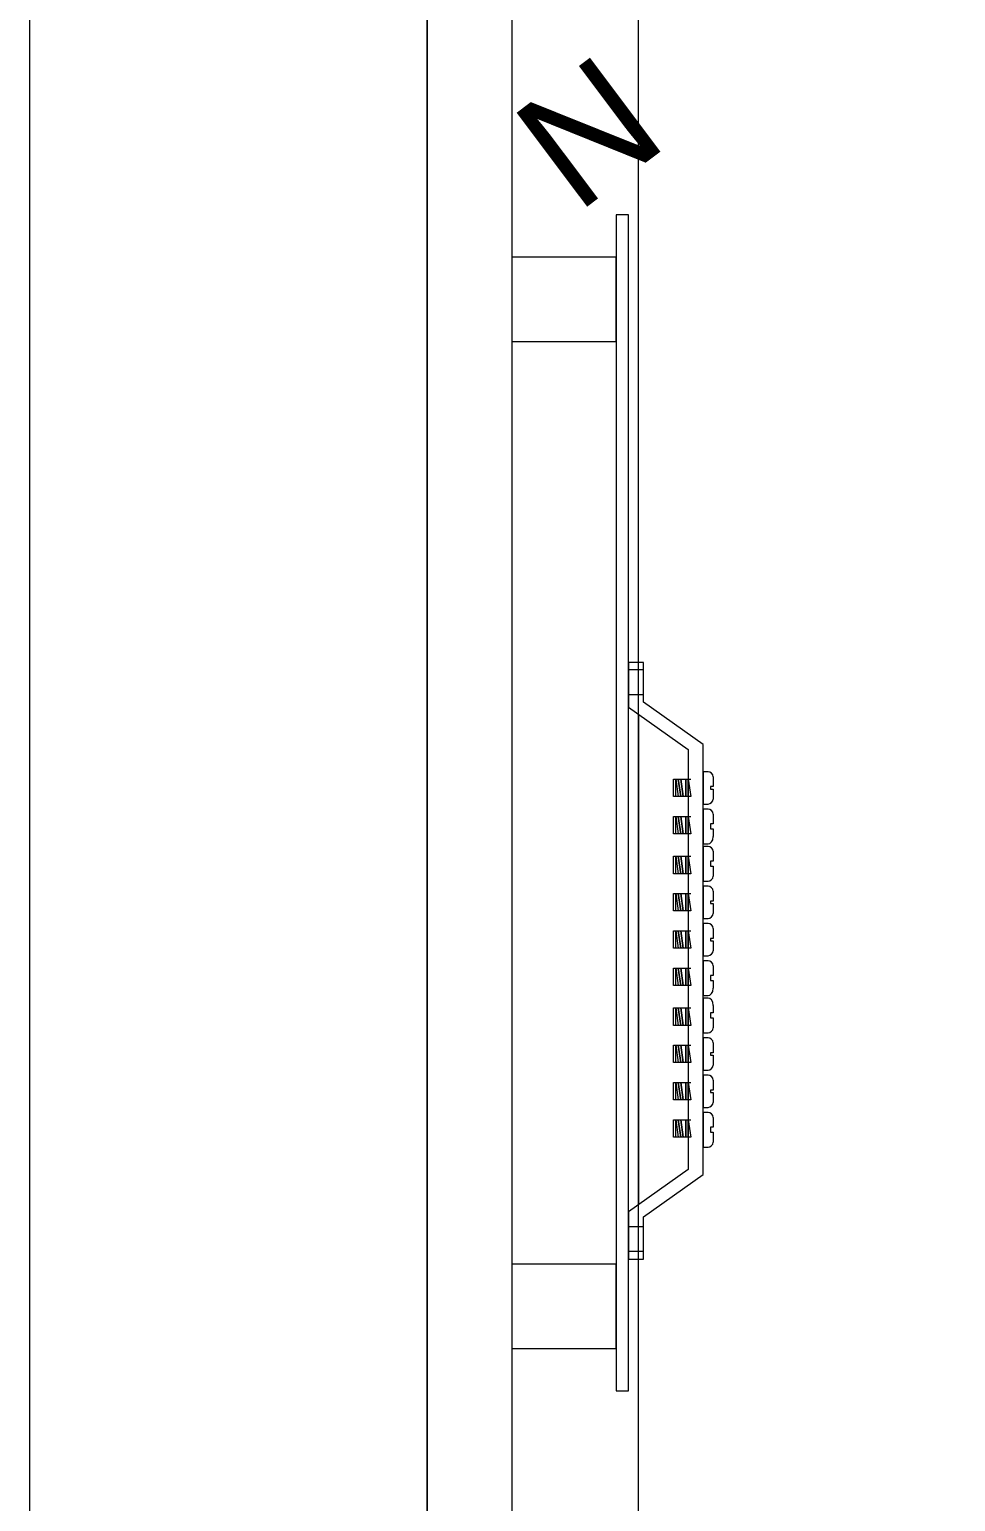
# Model space of a CAD drawing. Header units: millimetres. Extents: x 1004 to 59588, y 686 to 38112.
# Drawn here: x 17148.9 to 17368.1, y 11833.2 to 12181.5 of the extents above; entities that cross this region are included whole.
import ezdxf

# ---------------------------------------------------------------- set-up
doc = ezdxf.new("R2010")
doc.units = ezdxf.units.MM
doc.layers.add('PDF4_Geometry', color=7, linetype='Continuous')
doc.layers.add('PDF4_Text', color=7, linetype='Continuous')
doc.styles.add('PDF Arial', font='arial.ttf')

msp = doc.modelspace()

# ---------------------------------------------------------------- linework, layer by layer
at = {"layer": 'PDF4_Geometry', "lineweight": 0}
for points in [[(17243.05, 11239.42), (18087.16, 11239.42), (18087.16, 11339.42), (18087.16, 13234.71), (17243.05, 13234.71), (17243.05, 11339.42), (17243.05, 13234.71), (18087.16, 13234.71), (18087.16, 11339.42), (17243.05, 11339.42), (18087.16, 11339.42), (17243.05, 11339.42), (17243.05, 11239.42), (17243.05, 11339.42)], [(17294.22, 12030.01), (17290.69, 12030.01)], [(17294.22, 12024.12), (17290.69, 12024.12)], [(17293.05, 12019.42), (17293.05, 11903.54)], [(17309.52, 12005.89), (17308.34, 12005.89), (17308.34, 11998.24), (17309.52, 11998.24)], [(17309.52, 12005.89), (17309.52, 12005.89)], [(17310.69, 12004.71), (17310.69, 12002.36), (17310.11, 12002.36), (17310.11, 12001.77), (17310.69, 12001.77), (17310.69, 11999.42)], [(17304.81, 12000.01), (17304.81, 12004.12), (17305.4, 12000.01), (17301.28, 12000.01), (17301.28, 12004.12), (17305.4, 12004.12)], [(17301.87, 12000.01), (17301.87, 12004.12), (17302.46, 12000.01)], [(17304.81, 11991.18), (17304.81, 11995.3), (17305.4, 11991.18), (17301.28, 11991.18), (17301.28, 11995.3), (17305.4, 11995.3)], [(17301.87, 11991.18), (17301.87, 11995.3), (17302.46, 11991.18)], [(17309.52, 11997.07), (17308.34, 11997.07), (17308.34, 11988.83), (17309.52, 11988.83)], [(17309.52, 11997.07), (17309.52, 11997.07)], [(17310.69, 11995.89), (17310.69, 11993.54), (17310.11, 11993.54), (17310.11, 11992.36), (17310.69, 11992.36), (17310.69, 11990.59)], [(17309.52, 11988.24), (17308.34, 11988.24), (17308.34, 11980.01), (17309.52, 11980.01)], [(17309.52, 11988.24), (17309.52, 11988.24)], [(17310.69, 11987.07), (17310.69, 11984.71), (17310.11, 11984.71), (17310.11, 11983.54), (17310.69, 11983.54), (17310.69, 11981.18)], [(17304.81, 11981.77), (17304.81, 11985.89), (17305.4, 11981.77), (17301.28, 11981.77), (17301.28, 11985.89), (17305.4, 11985.89)], [(17301.87, 11981.77), (17301.87, 11985.89), (17302.46, 11981.77)], [(17304.81, 11972.95), (17304.81, 11977.07), (17305.4, 11972.95), (17301.28, 11972.95), (17301.28, 11977.07), (17305.4, 11977.07)], [(17301.87, 11972.95), (17301.87, 11977.07), (17302.46, 11972.95)], [(17309.52, 11978.83), (17308.34, 11978.83), (17308.34, 11971.18), (17309.52, 11971.18)], [(17309.52, 11978.83), (17309.52, 11978.83)], [(17310.69, 11977.65), (17310.69, 11975.3), (17310.11, 11975.3), (17310.11, 11974.71), (17310.69, 11974.71), (17310.69, 11972.36)], [(17309.52, 11970.01), (17308.34, 11970.01), (17308.34, 11962.36), (17309.52, 11962.36)], [(17309.52, 11970.01), (17309.52, 11970.01)], [(17304.81, 11964.12), (17304.81, 11968.24), (17305.4, 11964.12), (17301.28, 11964.12), (17301.28, 11968.24), (17305.4, 11968.24)], [(17301.87, 11964.12), (17301.87, 11968.24), (17302.46, 11964.12)], [(17310.69, 11968.83), (17310.69, 11966.48), (17310.11, 11966.48), (17310.11, 11965.89), (17310.69, 11965.89), (17310.69, 11963.54)], [(17304.81, 11955.3), (17304.81, 11959.42), (17305.4, 11955.3), (17301.28, 11955.3), (17301.28, 11959.42), (17305.4, 11959.42)], [(17301.87, 11955.3), (17301.87, 11959.42), (17302.46, 11955.3)], [(17309.52, 11961.18), (17308.34, 11961.18), (17308.34, 11952.95), (17309.52, 11952.95)], [(17309.52, 11961.18), (17309.52, 11961.18)], [(17310.69, 11960.01), (17310.69, 11957.65), (17310.11, 11957.65), (17310.11, 11956.48), (17310.69, 11956.48), (17310.69, 11954.71)], [(17309.52, 11952.36), (17308.34, 11952.36), (17308.34, 11944.12), (17309.52, 11944.12)], [(17309.52, 11952.36), (17309.52, 11952.36)], [(17304.81, 11945.89), (17304.81, 11950.01), (17305.4, 11945.89), (17301.28, 11945.89), (17301.28, 11950.01), (17305.4, 11950.01)], [(17301.87, 11945.89), (17301.87, 11950.01), (17302.46, 11945.89)], [(17310.69, 11950.59), (17310.69, 11948.83), (17310.11, 11948.83), (17310.11, 11947.65), (17310.69, 11947.65), (17310.69, 11945.3)], [(17309.52, 11942.95), (17308.34, 11942.95), (17308.34, 11935.3), (17309.52, 11935.3)], [(17309.52, 11942.95), (17309.52, 11942.95)], [(17310.69, 11941.77), (17310.69, 11939.42), (17310.11, 11939.42), (17310.11, 11938.83), (17310.69, 11938.83), (17310.69, 11936.48)], [(17304.81, 11937.07), (17304.81, 11941.18), (17305.4, 11937.07), (17301.28, 11937.07), (17301.28, 11941.18), (17305.4, 11941.18)], [(17301.87, 11937.07), (17301.87, 11941.18), (17302.46, 11937.07)], [(17304.81, 11928.24), (17304.81, 11932.36), (17305.4, 11928.24), (17301.28, 11928.24), (17301.28, 11932.36), (17305.4, 11932.36)], [(17301.87, 11928.24), (17301.87, 11932.36), (17302.46, 11928.24)], [(17309.52, 11934.12), (17308.34, 11934.12), (17308.34, 11926.48), (17309.52, 11926.48)], [(17309.52, 11934.12), (17309.52, 11934.12)], [(17310.69, 11932.95), (17310.69, 11930.59), (17310.11, 11930.59), (17310.11, 11930.01), (17310.69, 11930.01), (17310.69, 11927.65)], [(17309.52, 11925.3), (17308.34, 11925.3), (17308.34, 11917.07), (17309.52, 11917.07)], [(17309.52, 11925.3), (17309.52, 11925.3)], [(17310.69, 11924.12), (17310.69, 11921.77), (17310.11, 11921.77), (17310.11, 11920.59), (17310.69, 11920.59), (17310.69, 11918.24)], [(17304.81, 11919.42), (17304.81, 11923.54), (17305.4, 11919.42), (17301.28, 11919.42), (17301.28, 11923.54), (17305.4, 11923.54)], [(17301.87, 11919.42), (17301.87, 11923.54), (17302.46, 11919.42)], [(17294.22, 11898.24), (17290.69, 11898.24)], [(17294.22, 11892.36), (17290.69, 11892.36)]]:
    msp.add_lwpolyline(points, dxfattribs=at)
for points in [[(17263.05, 11359.42), (18067.16, 11359.42), (18067.16, 13215.3), (17263.05, 13215.3)], [(18031.28, 13182.95), (18031.28, 11387.07), (17293.05, 11387.07), (17293.05, 13182.95)], [(17290.69, 12031.77), (17290.69, 12021.18), (17304.81, 12011.18), (17304.81, 11911.77), (17290.69, 11901.77), (17290.69, 11890.59), (17294.22, 11890.59), (17294.22, 11900.59), (17308.34, 11910.59), (17308.34, 12012.36), (17294.22, 12022.36), (17294.22, 12031.77)], [(17303.05, 12000.01), (17302.46, 12004.12)], [(17303.63, 12000.01), (17303.05, 12004.12)], [(17304.22, 12000.01), (17304.22, 12004.12)], [(17303.05, 11991.18), (17302.46, 11995.3)], [(17303.63, 11991.18), (17303.05, 11995.3)], [(17304.22, 11991.18), (17304.22, 11995.3)], [(17303.05, 11981.77), (17302.46, 11985.89)], [(17303.63, 11981.77), (17303.05, 11985.89)], [(17304.22, 11981.77), (17304.22, 11985.89)], [(17303.05, 11972.95), (17302.46, 11977.07)], [(17303.63, 11972.95), (17303.05, 11977.07)], [(17304.22, 11972.95), (17304.22, 11977.07)], [(17303.05, 11964.12), (17302.46, 11968.24)], [(17303.63, 11964.12), (17303.05, 11968.24)], [(17304.22, 11964.12), (17304.22, 11968.24)], [(17303.05, 11955.3), (17302.46, 11959.42)], [(17303.63, 11955.3), (17303.05, 11959.42)], [(17304.22, 11955.3), (17304.22, 11959.42)], [(17303.05, 11945.89), (17302.46, 11950.01)], [(17303.63, 11945.89), (17303.05, 11950.01)], [(17304.22, 11945.89), (17304.22, 11950.01)], [(17303.05, 11937.07), (17302.46, 11941.18)], [(17303.63, 11937.07), (17303.05, 11941.18)], [(17304.22, 11937.07), (17304.22, 11941.18)], [(17303.05, 11928.24), (17302.46, 11932.36)], [(17303.63, 11928.24), (17303.05, 11932.36)], [(17304.22, 11928.24), (17304.22, 11932.36)], [(17303.05, 11919.42), (17302.46, 11923.54)], [(17303.63, 11919.42), (17303.05, 11923.54)], [(17304.22, 11919.42), (17304.22, 11923.54)]]:
    msp.add_lwpolyline(points, close=True, dxfattribs=at)
at = {"layer": 'PDF4_Geometry', "lineweight": 18}
msp.add_lwpolyline([(17148.93, 13162.95), (17148.93, 11407.07)], dxfattribs=at)
for points in [[(17290.69, 11859.42), (17290.69, 11955.89), (17290.69, 11958.83), (17290.69, 12137.65), (17287.75, 12137.65), (17287.75, 11859.42)], [(17287.75, 12127.65), (17263.05, 12127.65), (17263.05, 12107.65), (17287.75, 12107.65)], [(17287.75, 11869.42), (17287.75, 11889.42), (17263.05, 11889.42), (17263.05, 11869.42)]]:
    msp.add_lwpolyline(points, close=True, dxfattribs=at)
at = {"layer": 'PDF4_Geometry', "lineweight": 0}
for points in [[(17310.69, 12004.71), (17310.69, 12005.3), (17310.11, 12005.89), (17309.52, 12005.89)], [(17309.52, 11998.24), (17310.11, 11998.24), (17310.69, 11998.83), (17310.69, 11999.42)], [(17310.69, 11995.89), (17310.69, 11996.48), (17310.11, 11997.07), (17309.52, 11997.07)], [(17309.52, 11988.83), (17310.11, 11988.83), (17310.69, 11989.42), (17310.69, 11990.59)], [(17310.69, 11987.07), (17310.69, 11987.65), (17310.11, 11988.24), (17309.52, 11988.24)], [(17309.52, 11980.01), (17310.11, 11980.01), (17310.69, 11980.59), (17310.69, 11981.18)], [(17310.69, 11977.65), (17310.69, 11978.24), (17310.11, 11978.83), (17309.52, 11978.83)], [(17309.52, 11971.18), (17310.11, 11971.18), (17310.69, 11971.77), (17310.69, 11972.36)], [(17310.69, 11968.83), (17310.69, 11969.42), (17310.11, 11970.01), (17309.52, 11970.01)], [(17309.52, 11962.36), (17310.11, 11962.36), (17310.69, 11962.95), (17310.69, 11963.54)], [(17310.69, 11960.01), (17310.69, 11960.59), (17310.11, 11961.18), (17309.52, 11961.18)], [(17309.52, 11952.95), (17310.11, 11952.95), (17310.69, 11953.54), (17310.69, 11954.71)], [(17310.69, 11950.59), (17310.69, 11951.77), (17310.11, 11952.36), (17309.52, 11952.36)], [(17309.52, 11944.12), (17310.11, 11944.12), (17310.69, 11944.71), (17310.69, 11945.3)], [(17310.69, 11941.77), (17310.69, 11942.36), (17310.11, 11942.95), (17309.52, 11942.95)], [(17309.52, 11935.3), (17310.11, 11935.3), (17310.69, 11935.89), (17310.69, 11936.48)], [(17310.69, 11932.95), (17310.69, 11933.54), (17310.11, 11934.12), (17309.52, 11934.12)], [(17309.52, 11926.48), (17310.11, 11926.48), (17310.69, 11927.07), (17310.69, 11927.65)], [(17310.69, 11924.12), (17310.69, 11924.71), (17310.11, 11925.3), (17309.52, 11925.3)], [(17309.52, 11917.07), (17310.11, 11917.07), (17310.69, 11917.65), (17310.69, 11918.24)]]:
    msp.add_open_spline(points, degree=3, dxfattribs=at)

# ---------------------------------------------------------------- texts
at = {"layer": 'PDF4_Text', "insert": (17278.34, 12137.65), "char_height": 27.79, "attachment_point": 7, "rotation": 36.9001, "style": 'PDF Arial'}
msp.add_mtext('N', dxfattribs=at)

doc.saveas('drawing.dxf')
